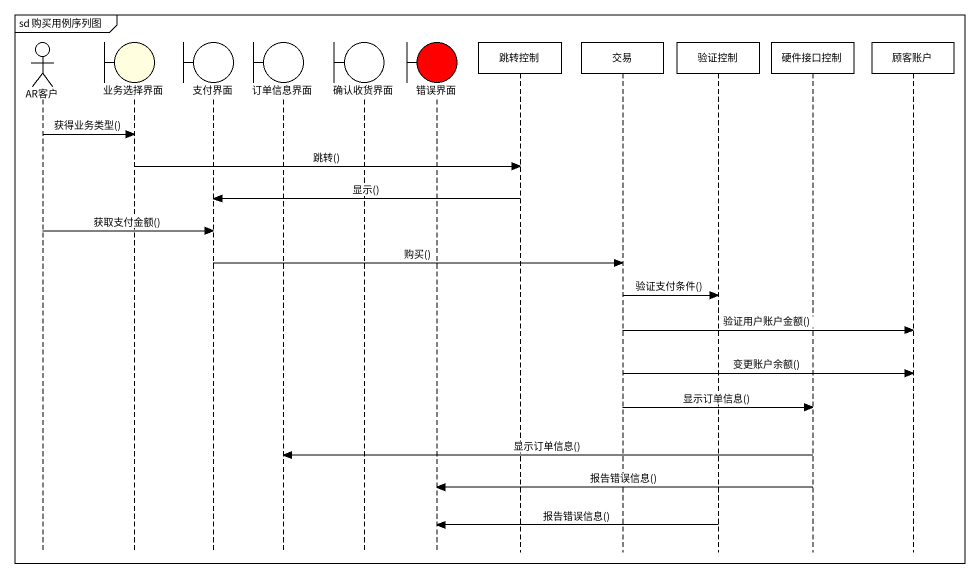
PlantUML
@startuml
mainframe sd 购买用例序列图
hide footbox
actor AR客户
boundary 业务选择界面 #FFFFE0
boundary 支付界面
boundary 订单信息界面
boundary 确认收货界面
boundary 错误界面 #FF0000
participant 跳转控制
participant 交易
participant 验证控制
participant 硬件接口控制
participant 顾客账户

AR客户 -> 业务选择界面 : 获得业务类型()
业务选择界面 -> 跳转控制 : 跳转()
跳转控制 -> 支付界面 : 显示()
AR客户 -> 支付界面 : 获取支付金额()
支付界面 -> 交易 : 购买()
交易 -> 验证控制 : 验证支付条件()
交易 -> 顾客账户 : 验证用户账户金额()
交易 -> 顾客账户 : 变更账户余额()
交易 -> 硬件接口控制 : 显示订单信息()
硬件接口控制 -> 订单信息界面 : 显示订单信息()
硬件接口控制 -> 错误界面 : 报告错误信息()
验证控制 -> 错误界面 : 报告错误信息()
@enduml
